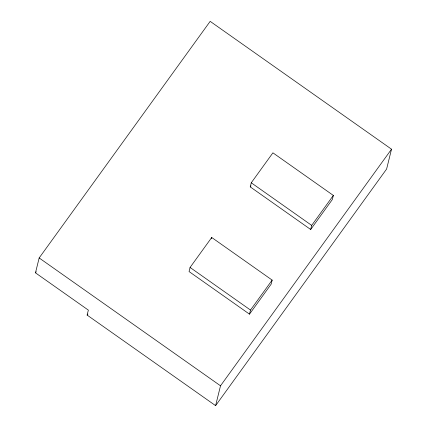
<?xml version="1.0" encoding="UTF-8"?>
<svg xmlns="http://www.w3.org/2000/svg" width="427" height="427" viewBox="0 0 427 427"><rect width="100%" height="100%" fill="white"/><g stroke="black" fill="none" stroke-linecap="round" stroke-linejoin="round"><path stroke-width="0.64" d="M35.478 272.842L39.161 257.956L210.169 21.35L391.522 149.194L386.611 169.044L215.603 405.65L87.129 315.083L88.357 310.119L35.478 272.842L36.258 271.764M190.074 267.451L189.054 271.556L249.491 314.155L271.14 284.195L272.159 280.096L211.723 237.492L190.074 267.451L250.505 310.055L249.491 314.155M211.434 238.666L211.723 237.492M250.243 186.893L251.263 182.788L272.912 152.829L333.348 195.433L332.329 199.537L310.68 229.496L250.243 186.893L251.017 185.825M215.603 405.65L220.513 385.8L391.522 149.194M310.68 229.496L311.694 225.392L333.348 195.433M87.129 315.083L87.909 314M250.505 310.055L272.159 280.096M251.263 182.788L311.694 225.392M39.161 257.956L220.513 385.8"/></g></svg>
